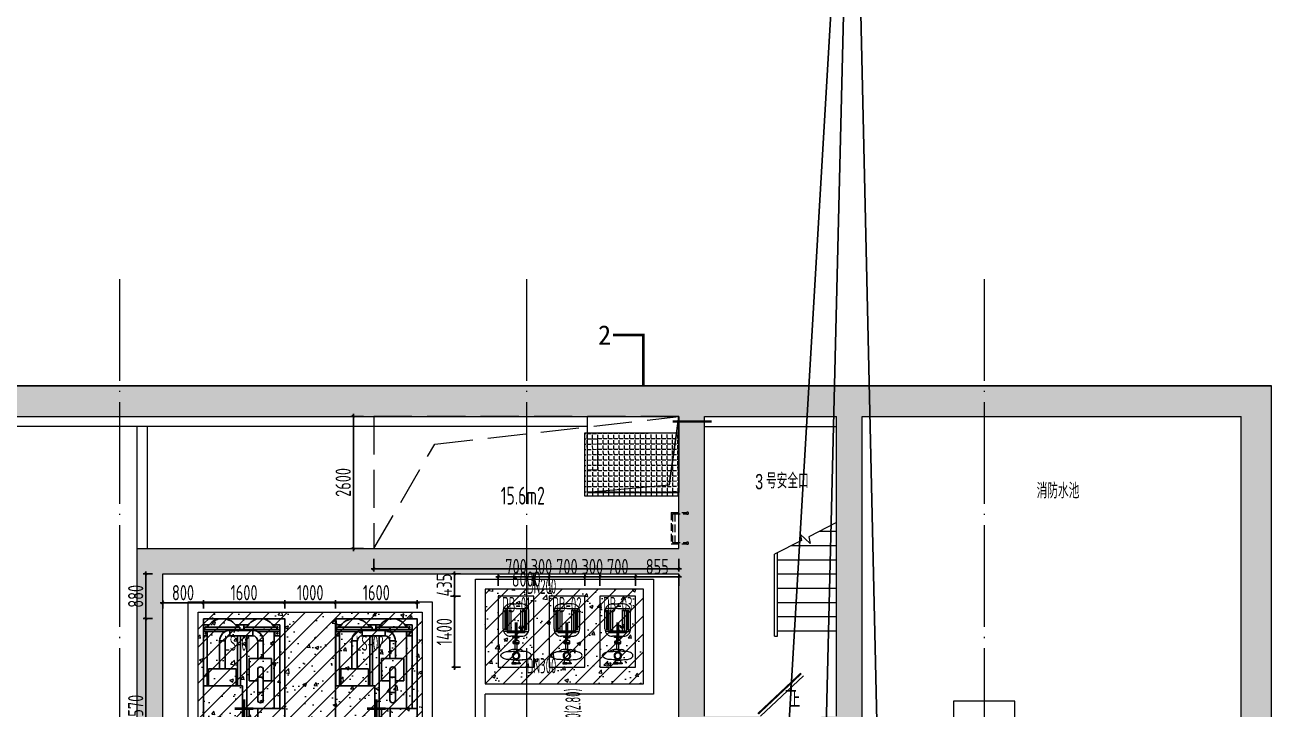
# Model space of a CAD drawing. Extents: x 4 to 13611208, y -605838 to 574722.
# Drawn here: x 13246540 to 13271096, y 217602 to 231060 of the extents above; entities that cross this region are included whole.
import ezdxf
from ezdxf.enums import TextEntityAlignment as Align

# ---------------------------------------------------------------- set-up
doc = ezdxf.new("R2010")
doc.units = 0
doc.header["$LTSCALE"] = 1000
doc.header["$MEASUREMENT"] = 0
for name, pattern in [('DASH', [0.35, 0.25, -0.1]), ('DOTE', [2.42, 2, -0.2, 0.02, -0.2]), ('SLD-实线', [0])]:
    doc.linetypes.add(name, pattern=pattern)
doc.layers.add('0标记', color=1, linetype='Continuous', plot=False)
for name, color, linetype, lineweight in [('1-人防', 7, 'Continuous', 5), ('1-环控专业', 8, 'Continuous', 5), ('1-预埋件', 8, 'Continuous', 5), ('SXT-设备', 1, 'Continuous', 25), ('建筑底图', 8, 'Continuous', 13)]:
    doc.layers.add(name, color=color, linetype=linetype, lineweight=lineweight)
for name, color, linetype in [('DIM_SYMB', 3, 'Continuous'), ('PUB_TEXT', 8, 'Continuous'), ('SDF-标注', 7, 'Continuous'), ('SXT-标注', 7, 'Continuous')]:
    doc.layers.add(name, color=color, linetype=linetype)
doc.styles.add('67', font='gbenor.shx', dxfattribs={"width": 0.7, "bigfont": 'hztxt.shx'})
doc.styles.add('C', font='HZTXT_E', dxfattribs={"width": 0.7, "bigfont": 'HZTXT'})
doc.styles.add('du', font='gbenor.shx', dxfattribs={"width": 0.8, "bigfont": 'hztxt.shx'})
doc.styles.add('宋体', font='')
doc.styles.get('宋体').set_extended_font_data('SimSun')
doc.dimstyles.new('67', dxfattribs={"dimscale": 100, "dimtxt": 3, "dimasz": 0.5, "dimexe": 0.5, "dimexo": 2, "dimgap": 0.5, "dimtad": 2, "dimdec": 0, "dimrnd": 5, "dimzin": 0, "dimdsep": 46, "dimtxsty": 'du', "dimblk": 'ARCHTICK', "dimcen": 0, "dimdle": 0.5, "dimclrd": 256, "dimclre": 256, "dimclrt": 256, "dimazin": 0, "dimtfac": 1, "dimtdec": 0, "dimtix": 1, "dimtmove": 2, "dimatfit": 3, "dimfxl": 100, "dimtolj": 1, "dimtzin": 0, "dimlwd": -1, "dimlwe": -1, "dimarcsym": 0})

# ---------------------------------------------------------------- blocks, each defined once
blk = doc.blocks.new('爬梯')
at = {"layer": '1-人防', "color": 0, "linetype": 'DASH', "ltscale": 0.3}
for p, q in [((7260667, -1182299), (7260667, -1182147)), ((7260681, -1182287), (7260681, -1182147)), ((7260961, -1182287), (7260961, -1182147)), ((7260975, -1182299), (7260975, -1182147)), ((7260961, -1182264), (7260681, -1182264)), ((7260975, -1182299), (7260667, -1182299)), ((7260961, -1182287), (7260681, -1182287))]:
    blk.add_line(p, q, dxfattribs=at)
at = {"layer": '1-人防', "color": 0, "linetype": 'DASH'}
for centre in [(7260674, -1182139), (7260968, -1182139)]:
    blk.add_circle(centre, 10.5, dxfattribs=at)
blk = doc.blocks.new('_FZH')
blk.add_lwpolyline([(-0.5, -0.5), (0.5, -0.5), (0.5, 0.5), (-0.5, 0.5)], close=True)
blk = doc.blocks.new('_ArchTick')
at = {"color": 0, "linetype": 'ByBlock', "const_width": 0.4}
blk.add_lwpolyline([(-0.5, -0.5), (0.5, 0.5)], dxfattribs=at)
blk = doc.blocks.new('*D359')
at = {"layer": 'SDF-标注', "transparency": 16777216}
for p, q in [((13253197, 223360), (13252946, 223360)), ((13252996, 220710), (13252996, 223410)), ((13253197, 220760), (13252946, 220760))]:
    blk.add_line(p, q, dxfattribs=at)
at = {"layer": 'SDF-标注', "transparency": 16777216, "xscale": 50, "yscale": 50, "zscale": 50}
for p, rotation in [((13252996, 223360), 90), ((13252996, 220760), 270)]:
    blk.add_blockref('_ArchTick', p, dxfattribs=dict(at, rotation=rotation))
at = {"layer": 'SDF-标注', "transparency": 16777216, "insert": (13252796, 222060), "char_height": 300, "attachment_point": 5, "rotation": 90, "style": 'du'}
blk.add_mtext('\\A1;2600', dxfattribs=at)
blk = doc.blocks.new('*D360')
at = {"layer": 'SDF-标注', "transparency": 16777216}
for p, q in [((13253397, 220560), (13253397, 220309)), ((13259397, 220560), (13259397, 220309)), ((13253347, 220359), (13259447, 220359))]:
    blk.add_line(p, q, dxfattribs=at)
at = {"layer": 'SDF-标注', "transparency": 16777216, "xscale": 50, "yscale": 50, "zscale": 50, "rotation": 180}
blk.add_blockref('_ArchTick', (13253397, 220359), dxfattribs=at)
at = {"layer": 'SDF-标注', "transparency": 16777216, "xscale": 50, "yscale": 50, "zscale": 50}
blk.add_blockref('_ArchTick', (13259397, 220359), dxfattribs=at)
at = {"layer": 'SDF-标注', "transparency": 16777216, "insert": (13256397, 220159), "char_height": 300, "attachment_point": 5, "style": 'du'}
blk.add_mtext('\\A1;6000', dxfattribs=at)
blk = doc.blocks.new('埋件')
at = {"layer": '1-预埋件', "const_width": 50}
for points in [[(-159, 0), (159, 0)], [(0, -159), (0, 159)]]:
    blk.add_lwpolyline(points, dxfattribs=at)
blk = doc.blocks.new('冷水机组')
at = {"linetype": 'SLD-实线', "lineweight": 30}
for p, q in [((0, 0), (0, -90)), ((100, 0), (0, 0)), ((109, 0), (100, 0)), ((100, -11), (100, 0)), ((690, 0), (631, 0)), ((690, 0), (690, -50)), ((790, 0), (690, 0)), ((881, 0), (790, 0)), ((790, -90), (790, 0)), ((1400, 0), (1359, 0)), ((1400, 0), (1400, -50)), ((1500, 0), (1400, 0)), ((1500, -90), (1500, 0)), ((0, -90), (0, -130)), ((5, -90), (0, -90)), ((0, -130), (0, -220)), ((5, -130), (0, -130)), ((0, -1200), (0, -220)), ((0, -220), (73, -220)), ((740, -90), (5, -90)), ((5, -90), (5, -130)), ((433, -130), (5, -130)), ((23, -50), (23, -90)), ((717, -50), (23, -50)), ((73, -130), (73, -1200)), ((970, -110), (520, -110)), ((520, -110), (520, -219)), ((520, -219), (970, -219)), ((667, -1200), (667, -219)), ((690, -219), (690, -220)), ((690, -220), (790, -220)), ((717, -90), (717, -50)), ((725, -1200), (725, -220)), ((1500, -90), (740, -90)), ((740, -90), (740, -110)), ((790, -220), (790, -219)), ((801, -50), (801, -90)), ((801, -50), (1120, -50)), ((851, -219), (851, -3070)), ((970, -110), (970, -219)), ((1500, -130), (1057, -130)), ((1120, -50), (1439, -50)), ((1389, -1650), (1389, -130)), ((1400, -150), (1389, -150)), ((1400, -130), (1400, -220)), ((1400, -220), (1500, -220)), ((1439, -90), (1439, -50)), ((1500, -90), (1500, -130)), ((1500, -220), (1500, -130)), ((1500, -1650), (1500, -220)), ((316, -315), (316, -865)), ((316, -315), (424, -315)), ((424, -865), (424, -315)), ((1066, -315), (1066, -662)), ((1175, -315), (1066, -315)), ((1175, -662), (1175, -315)), ((1339, -662), (901, -662)), ((901, -662), (901, -1100)), ((1339, -1100), (1339, -662)), ((98, -865), (98, -1100)), ((98, -865), (642, -865)), ((642, -1100), (642, -865)), ((1066, -881), (1066, -1031)), ((1175, -1031), (1175, -881)), ((-2, -1200), (-2, -2000)), ((767, -1200), (-2, -1200)), ((98, -1100), (98, -1200)), ((642, -1100), (642, -1200)), ((767, -2000), (767, -1200)), ((901, -1100), (1066, -1100)), ((1066, -1031), (1066, -1331)), ((1175, -1031), (1066, -1031)), ((1175, -1331), (1175, -1031)), ((1175, -1100), (1339, -1100)), ((1066, -1331), (1066, -1481)), ((1175, -1331), (1066, -1331)), ((1175, -1481), (1175, -1331)), ((901, -1650), (901, -2970)), ((1070, -1650), (901, -1650)), ((1070, -1650), (1070, -2250)), ((1600, -1650), (1070, -1650)), ((1600, -2970), (1600, -1650)), ((-2, -2000), (767, -2000)), ((0, -2980), (0, -2000)), ((73, -2000), (73, -3070)), ((98, -2000), (98, -2100)), ((98, -2100), (98, -2335)), ((642, -2000), (642, -2100)), ((642, -2335), (642, -2100)), ((667, -3070), (667, -2000)), ((725, -2980), (725, -2000)), ((98, -2335), (642, -2335)), ((316, -2335), (316, -2685)), ((424, -2685), (424, -2335)), ((1070, -2250), (1370, -2250)), ((1370, -2250), (1370, -2970)), ((316, -2685), (316, -2835)), ((424, -2685), (316, -2685)), ((424, -2835), (424, -2685)), ((0, -2980), (0, -3070)), ((73, -2980), (0, -2980)), ((0, -3110), (0, -3070)), ((5, -3070), (0, -3070)), ((5, -3110), (0, -3110)), ((0, -3110), (0, -3200)), ((5, -3110), (5, -3070)), ((740, -3070), (5, -3070)), ((740, -3110), (5, -3110)), ((23, -3110), (23, -3150)), ((717, -3150), (23, -3150)), ((100, -3200), (100, -3189)), ((690, -3050), (667, -3050)), ((690, -2980), (690, -3070)), ((790, -2980), (690, -2980)), ((690, -3150), (690, -3200)), ((717, -3150), (717, -3110)), ((1500, -3070), (740, -3070)), ((740, -3110), (740, -3070)), ((1500, -3110), (740, -3110)), ((790, -3070), (790, -2980)), ((851, -3050), (790, -3050)), ((790, -3200), (790, -3110)), ((801, -3110), (801, -3150)), ((801, -3150), (1120, -3150)), ((901, -2970), (1370, -2970)), ((1120, -3150), (1439, -3150)), ((1370, -2970), (1600, -2970)), ((1389, -3070), (1389, -2970)), ((1400, -3050), (1389, -3050)), ((1500, -2980), (1400, -2980)), ((1400, -2980), (1400, -3070)), ((1400, -3150), (1400, -3200)), ((1439, -3150), (1439, -3110)), ((1500, -2980), (1500, -2970)), ((1500, -3070), (1500, -2980)), ((1500, -3110), (1500, -3070)), ((1500, -3200), (1500, -3110)), ((0, -3200), (100, -3200)), ((100, -3200), (109, -3200)), ((228, -3426), (228, -3448)), ((513, -3426), (228, -3426)), ((291, -3243), (291, -3380)), ((292, -3380), (291, -3381)), ((450, -3380), (291, -3380)), ((291, -3381), (291, -3396)), ((450, -3381), (291, -3381)), ((450, -3396), (291, -3396)), ((291, -3406), (291, -3426)), ((450, -3406), (291, -3406)), ((293, -3396), (293, -3406)), ((447, -3406), (447, -3396)), ((450, -3381), (448, -3380)), ((450, -3380), (450, -3243)), ((450, -3396), (450, -3381)), ((450, -3426), (450, -3406)), ((513, -3448), (513, -3426)), ((631, -3200), (690, -3200)), ((690, -3200), (790, -3200)), ((790, -3200), (881, -3200)), ((978, -3426), (978, -3448)), ((1263, -3426), (978, -3426)), ((1041, -3246), (1041, -3380)), ((1042, -3380), (1041, -3381)), ((1041, -3380), (1200, -3380)), ((1041, -3381), (1041, -3396)), ((1200, -3381), (1041, -3381)), ((1200, -3396), (1041, -3396)), ((1041, -3406), (1041, -3426)), ((1200, -3406), (1041, -3406)), ((1043, -3396), (1043, -3406)), ((1197, -3406), (1197, -3396)), ((1200, -3381), (1198, -3380)), ((1200, -3380), (1200, -3246)), ((1200, -3396), (1200, -3381)), ((1200, -3426), (1200, -3406)), ((1263, -3448), (1263, -3426)), ((1400, -3200), (1500, -3200)), ((513, -3448), (228, -3448)), ((265, -3448), (265, -3450)), ((265, -3450), (476, -3450)), ((476, -3450), (476, -3448)), ((1263, -3448), (978, -3448)), ((1015, -3448), (1015, -3450)), ((1015, -3450), (1226, -3450)), ((1226, -3450), (1226, -3448))]:
    blk.add_line(p, q, dxfattribs=at)
blk.add_lwpolyline([(-2, 120), (1598, 120), (1598, -3450), (-2, -3450)], close=True, dxfattribs=at)
for centre in [(50, -170), (1450, -170), (50, -3030), (1450, -3030)]:
    blk.add_circle(centre, 11.5, dxfattribs=at)
for centre, radius, start, end in [((370, -224), 344, 30.4272, 149.5728), ((1120, -178), 298, 25.4167, 154.5833), ((50, -50), 11.5, 0, 180), ((520, -315), 204, 90, 180), ((520, -315), 95.5, 90, 180), ((970, -315), 204, 0, 90), ((970, -315), 95.5, 0, 90), ((1450, -50), 11.5, 0, 180), ((1450, -50), 11.5, 196.9574, 0), ((1120, -881), 54.5, 0, 180), ((1120, -1481), 54.5, 180, 0), ((370, -2835), 54.5, 180, 0), ((50, -3150), 11.5, 180, 0), ((370, -2976), 344, 210.4272, 256.6552), ((370, -2976), 344, 283.3448, 329.5728), ((1120, -3022), 298, 205.4167, 254.5181), ((1120, -3022), 298, 285.4819, 334.5833), ((1450, -3150), 11.5, 0, 163.0426), ((1450, -3150), 11.5, 180, 0)]:
    blk.add_arc(centre, radius, start, end, dxfattribs=at)
for points, knots in [([(449, -3243), (449, -3242), (450, -3240), (449, -3236), (448, -3230), (446, -3224), (443, -3218), (440, -3212), (435, -3206), (431, -3201), (426, -3196), (421, -3192), (416, -3188), (411, -3185), (406, -3182), (401, -3180), (396, -3178), (391, -3176), (386, -3175), (381, -3174), (376, -3174), (371, -3173), (366, -3173), (361, -3174), (357, -3174), (352, -3175), (347, -3177), (343, -3178), (338, -3180), (333, -3182), (328, -3185), (323, -3188), (318, -3192), (313, -3197), (308, -3202), (303, -3207), (300, -3213), (296, -3219), (294, -3224), (292, -3230), (291, -3236), (290, -3240), (291, -3242), (291, -3243)], [0, 0, 0, 0, 0.003468, 0.035547, 0.067627, 0.103006, 0.138385, 0.174761, 0.211134, 0.239326, 0.267515, 0.296419, 0.325316, 0.34603, 0.36674, 0.387965, 0.409187, 0.426167, 0.443147, 0.460596, 0.478043, 0.495043, 0.512043, 0.529602, 0.547163, 0.563252, 0.579342, 0.595798, 0.612254, 0.635444, 0.658638, 0.682486, 0.706337, 0.7375, 0.768669, 0.800717, 0.832768, 0.864645, 0.896524, 0.929111, 0.961697, 0.997931, 1, 1, 1, 1]), ([(1199, -3246), (1199, -3245), (1199, -3241), (1199, -3236), (1197, -3229), (1195, -3222), (1191, -3216), (1187, -3209), (1183, -3203), (1178, -3197), (1173, -3192), (1167, -3187), (1162, -3183), (1158, -3180), (1153, -3178), (1148, -3175), (1143, -3173), (1139, -3172), (1134, -3171), (1130, -3170), (1125, -3169), (1120, -3169), (1115, -3169), (1109, -3170), (1102, -3171), (1095, -3174), (1089, -3177), (1084, -3179), (1079, -3183), (1074, -3186), (1068, -3191), (1063, -3196), (1058, -3202), (1054, -3208), (1050, -3214), (1047, -3220), (1044, -3226), (1042, -3232), (1041, -3239), (1040, -3244), (1041, -3246), (1041, -3246)], [0, 0, 0, 0, 0.0224561, 0.053662, 0.0889748, 0.1242888, 0.1605087, 0.1967265, 0.2273294, 0.25793, 0.2893056, 0.3206739, 0.3410281, 0.3613798, 0.3821831, 0.4029813, 0.4188262, 0.4346687, 0.4509294, 0.4671878, 0.483062, 0.4989359, 0.5153952, 0.5318564, 0.560246, 0.5892982, 0.6103234, 0.6313533, 0.6529651, 0.6745806, 0.7049784, 0.7353839, 0.7666278, 0.7978749, 0.8293758, 0.8608786, 0.8930267, 0.9251749, 0.9624241, 0.9996711, 1, 1, 1, 1])]:
    blk.add_open_spline(points, degree=3, knots=knots, dxfattribs=at)
blk = doc.blocks.new('水泵(平面)')
at = {"layer": '1-环控专业', "color": 1}
for p, q in [((-119, 1907), (0, 1907)), ((-119, 1875), (-119, 1907)), ((0, 1875), (-119, 1875)), ((-67, 1798), (-88, 1870)), ((119, 1907), (0, 1907)), ((0, 1875), (119, 1875)), ((67, 1798), (88, 1870)), ((119, 1875), (119, 1907)), ((-175, 1532), (-222, 1559)), ((0, 1506), (-104, 1506)), ((-28, 1506), (-28, 1341)), ((0, 1506), (104, 1506)), ((28, 1506), (28, 1341)), ((175, 1532), (222, 1559)), ((0, 1131), (-151, 1131)), ((-88, 1162), (-88, 1131)), ((0, 1162), (-88, 1162)), ((-85, 1325), (-85, 1278)), ((0, 1302), (-85, 1302)), ((0, 1341), (-69, 1341)), ((-69, 1262), (0, 1262)), ((-28, 1262), (-28, 1162)), ((0, 1341), (69, 1341)), ((0, 1302), (85, 1302)), ((69, 1262), (0, 1262)), ((0, 1162), (88, 1162)), ((0, 1131), (151, 1131)), ((28, 1262), (28, 1162)), ((85, 1325), (85, 1278)), ((88, 1162), (88, 1131)), ((-361, 920), (-361, 433)), ((0, 1000), (-346, 1000)), ((-305, 959), (-305, 389)), ((-273, 959), (-273, 389)), ((-242, 959), (-242, 389)), ((-191, 959), (-191, 389)), ((-135, 959), (-135, 389)), ((0, 1000), (346, 1000)), ((135, 959), (135, 389)), ((191, 959), (191, 389)), ((242, 959), (242, 389)), ((273, 959), (273, 389)), ((305, 959), (305, 389)), ((361, 920), (361, 433)), ((0, 352), (-345, 352)), ((0, 352), (345, 352)), ((-151, 222), (0, 222)), ((151, 222), (0, 222))]:
    blk.add_line(p, q, dxfattribs=at)
blk.add_lwpolyline([(500, 2), (500, 2002), (-500, 2002), (-500, 2)], close=True, dxfattribs=at)
for points in [[(0, 1799, 0.035221), (-174, 1786, 0.049032), (-301, 1776, 0.091036), (-406, 1717, 0.222036), (-427, 1671, 0.222036), (-406, 1624, 0.091036), (-301, 1565, 0.049153), (-174, 1560, 0.035221), (0, 1548, 0.035221)], [(0, 1799, -0.035221), (174, 1786, -0.049032), (301, 1776, -0.091036), (406, 1717, -0.222036), (427, 1671, -0.222036), (406, 1624, -0.091036), (301, 1565, -0.049153), (174, 1560, -0.035221), (0, 1548, -0.035221)]]:
    blk.add_lwpolyline(points, format="xyb", dxfattribs=at)
for centre, radius, start, end in [((-1, 1677), 105, 89.408, 270.592), ((-1, 1677), 79.6, 89.2198, 270.7802), ((1, 1677), 105, 269.408, 90.592), ((1, 1677), 79.6, 269.2198, 90.7802), ((-104, 1611), 105, 228.2291, 270), ((104, 1611), 105, 270, 311.7709), ((-151, 920), 211, 90, 180), ((-69, 1325), 15.8, 90, 180), ((-69, 1278), 15.8, 180, 270), ((69, 1325), 15.8, 0, 90), ((69, 1278), 15.8, 270, 0), ((151, 920), 211, 0, 90), ((-151, 433), 211, 180, 270), ((151, 433), 211, 270, 0)]:
    blk.add_arc(centre, radius, start, end, dxfattribs=at)
blk = doc.blocks.new('*D1838')
at = {"layer": 'SXT-标注', "transparency": 16777216}
for p, q in [((13249997, 219691), (13251697, 219691)), ((13250047, 219580), (13250047, 219741)), ((13251647, 219580), (13251647, 219741))]:
    blk.add_line(p, q, dxfattribs=at)
at = {"layer": 'SXT-标注', "transparency": 16777216, "xscale": 50, "yscale": 50, "zscale": 50, "rotation": 180}
blk.add_blockref('_ArchTick', (13250047, 219691), dxfattribs=at)
at = {"layer": 'SXT-标注', "transparency": 16777216, "xscale": 50, "yscale": 50, "zscale": 50}
blk.add_blockref('_ArchTick', (13251647, 219691), dxfattribs=at)
at = {"layer": 'SXT-标注', "transparency": 16777216, "insert": (13250847, 219891), "char_height": 300, "attachment_point": 5, "style": 'du'}
blk.add_mtext('\\A1;1600', dxfattribs=at)
blk = doc.blocks.new('*D1839')
at = {"layer": 'SXT-标注', "transparency": 16777216}
for p, q in [((13251597, 219691), (13252697, 219691)), ((13251647, 219580), (13251647, 219741)), ((13252647, 219580), (13252647, 219741))]:
    blk.add_line(p, q, dxfattribs=at)
at = {"layer": 'SXT-标注', "transparency": 16777216, "xscale": 50, "yscale": 50, "zscale": 50, "rotation": 180}
blk.add_blockref('_ArchTick', (13251647, 219691), dxfattribs=at)
at = {"layer": 'SXT-标注', "transparency": 16777216, "xscale": 50, "yscale": 50, "zscale": 50}
blk.add_blockref('_ArchTick', (13252647, 219691), dxfattribs=at)
at = {"layer": 'SXT-标注', "transparency": 16777216, "insert": (13252147, 219891), "char_height": 300, "attachment_point": 5, "style": 'du'}
blk.add_mtext('\\A1;1000', dxfattribs=at)
blk = doc.blocks.new('*D1840')
at = {"layer": 'SXT-标注', "transparency": 16777216}
for p, q in [((13252597, 219691), (13254297, 219691)), ((13252647, 219580), (13252647, 219741)), ((13254247, 219580), (13254247, 219741))]:
    blk.add_line(p, q, dxfattribs=at)
at = {"layer": 'SXT-标注', "transparency": 16777216, "xscale": 50, "yscale": 50, "zscale": 50, "rotation": 180}
blk.add_blockref('_ArchTick', (13252647, 219691), dxfattribs=at)
at = {"layer": 'SXT-标注', "transparency": 16777216, "xscale": 50, "yscale": 50, "zscale": 50}
blk.add_blockref('_ArchTick', (13254247, 219691), dxfattribs=at)
at = {"layer": 'SXT-标注', "transparency": 16777216, "insert": (13253447, 219891), "char_height": 300, "attachment_point": 5, "style": 'du'}
blk.add_mtext('\\A1;1600', dxfattribs=at)
blk = doc.blocks.new('*D1835')
at = {"layer": 'SXT-标注', "transparency": 16777216}
for p, q in [((13248916, 220310), (13248916, 219330)), ((13249049, 220260), (13248866, 220260)), ((13249049, 219380), (13248866, 219380))]:
    blk.add_line(p, q, dxfattribs=at)
at = {"layer": 'SXT-标注', "transparency": 16777216, "xscale": 50, "yscale": 50, "zscale": 50}
for p, rotation in [((13248916, 220260), 90), ((13248916, 219380), 270)]:
    blk.add_blockref('_ArchTick', p, dxfattribs=dict(at, rotation=rotation))
at = {"layer": 'SXT-标注', "transparency": 16777216, "insert": (13248716, 219820), "char_height": 300, "attachment_point": 5, "rotation": 90, "style": 'du'}
blk.add_mtext('\\A1;880', dxfattribs=at)
blk = doc.blocks.new('*D1836')
at = {"layer": 'SXT-标注', "transparency": 16777216}
for p, q in [((13249049, 219380), (13248866, 219380)), ((13248916, 219430), (13248916, 215760)), ((13249049, 215810), (13248866, 215810))]:
    blk.add_line(p, q, dxfattribs=at)
at = {"layer": 'SXT-标注', "transparency": 16777216, "xscale": 50, "yscale": 50, "zscale": 50}
for p, rotation in [((13248916, 219380), 90), ((13248916, 215810), 270)]:
    blk.add_blockref('_ArchTick', p, dxfattribs=dict(at, rotation=rotation))
at = {"layer": 'SXT-标注', "transparency": 16777216, "insert": (13248716, 217595), "char_height": 300, "attachment_point": 5, "rotation": 90, "style": 'du'}
blk.add_mtext('\\A1;3570', dxfattribs=at)
blk = doc.blocks.new('*D1837')
at = {"layer": 'SXT-标注', "transparency": 16777216}
for p, q in [((13250097, 219691), (13249197, 219691)), ((13249247, 219580), (13249247, 219741)), ((13250047, 219580), (13250047, 219741))]:
    blk.add_line(p, q, dxfattribs=at)
at = {"layer": 'SXT-标注', "transparency": 16777216, "xscale": 50, "yscale": 50, "zscale": 50, "rotation": 180}
blk.add_blockref('_ArchTick', (13249247, 219691), dxfattribs=at)
at = {"layer": 'SXT-标注', "transparency": 16777216, "xscale": 50, "yscale": 50, "zscale": 50}
blk.add_blockref('_ArchTick', (13250047, 219691), dxfattribs=at)
at = {"layer": 'SXT-标注', "transparency": 16777216, "insert": (13249647, 219891), "char_height": 300, "attachment_point": 5, "style": 'du'}
blk.add_mtext('\\A1;800', dxfattribs=at)
blk = doc.blocks.new('*D1841')
at = {"layer": 'SXT-标注', "transparency": 16777216}
for p, q in [((13255794, 220205), (13256594, 220205)), ((13255844, 220023), (13255844, 220255)), ((13256544, 220023), (13256544, 220255))]:
    blk.add_line(p, q, dxfattribs=at)
at = {"layer": 'SXT-标注', "transparency": 16777216, "xscale": 50, "yscale": 50, "zscale": 50, "rotation": 180}
blk.add_blockref('_ArchTick', (13255844, 220205), dxfattribs=at)
at = {"layer": 'SXT-标注', "transparency": 16777216, "xscale": 50, "yscale": 50, "zscale": 50}
blk.add_blockref('_ArchTick', (13256544, 220205), dxfattribs=at)
at = {"layer": 'SXT-标注', "transparency": 16777216, "insert": (13256194, 220405), "char_height": 300, "attachment_point": 5, "style": 'du'}
blk.add_mtext('\\A1;700', dxfattribs=at)
blk = doc.blocks.new('*D1842')
at = {"layer": 'SXT-标注', "transparency": 16777216}
for p, q in [((13256544, 220205), (13256494, 220205)), ((13256544, 220023), (13256544, 220255)), ((13256544, 220205), (13256844, 220205)), ((13256844, 220023), (13256844, 220255)), ((13256844, 220205), (13256894, 220205))]:
    blk.add_line(p, q, dxfattribs=at)
at = {"layer": 'SXT-标注', "transparency": 16777216, "xscale": 50, "yscale": 50, "zscale": 50}
blk.add_blockref('_ArchTick', (13256544, 220205), dxfattribs=at)
at = {"layer": 'SXT-标注', "transparency": 16777216, "xscale": 50, "yscale": 50, "zscale": 50, "rotation": 180}
blk.add_blockref('_ArchTick', (13256844, 220205), dxfattribs=at)
at = {"layer": 'SXT-标注', "transparency": 16777216, "insert": (13256694, 220405), "char_height": 300, "attachment_point": 5, "style": 'du'}
blk.add_mtext('\\A1;300', dxfattribs=at)
blk = doc.blocks.new('*D1843')
at = {"layer": 'SXT-标注', "transparency": 16777216}
for p, q in [((13256794, 220205), (13257594, 220205)), ((13256844, 220023), (13256844, 220255)), ((13257544, 220023), (13257544, 220255))]:
    blk.add_line(p, q, dxfattribs=at)
at = {"layer": 'SXT-标注', "transparency": 16777216, "xscale": 50, "yscale": 50, "zscale": 50, "rotation": 180}
blk.add_blockref('_ArchTick', (13256844, 220205), dxfattribs=at)
at = {"layer": 'SXT-标注', "transparency": 16777216, "xscale": 50, "yscale": 50, "zscale": 50}
blk.add_blockref('_ArchTick', (13257544, 220205), dxfattribs=at)
at = {"layer": 'SXT-标注', "transparency": 16777216, "insert": (13257194, 220405), "char_height": 300, "attachment_point": 5, "style": 'du'}
blk.add_mtext('\\A1;700', dxfattribs=at)
blk = doc.blocks.new('*D1844')
at = {"layer": 'SXT-标注', "transparency": 16777216}
for p, q in [((13257544, 220205), (13257494, 220205)), ((13257544, 220023), (13257544, 220255)), ((13257544, 220205), (13257844, 220205)), ((13257844, 220023), (13257844, 220255)), ((13257844, 220205), (13257894, 220205))]:
    blk.add_line(p, q, dxfattribs=at)
at = {"layer": 'SXT-标注', "transparency": 16777216, "xscale": 50, "yscale": 50, "zscale": 50}
blk.add_blockref('_ArchTick', (13257544, 220205), dxfattribs=at)
at = {"layer": 'SXT-标注', "transparency": 16777216, "xscale": 50, "yscale": 50, "zscale": 50, "rotation": 180}
blk.add_blockref('_ArchTick', (13257844, 220205), dxfattribs=at)
at = {"layer": 'SXT-标注', "transparency": 16777216, "insert": (13257694, 220405), "char_height": 300, "attachment_point": 5, "style": 'du'}
blk.add_mtext('\\A1;300', dxfattribs=at)
blk = doc.blocks.new('*D1845')
at = {"layer": 'SXT-标注', "transparency": 16777216}
for p, q in [((13257794, 220205), (13258594, 220205)), ((13257844, 220023), (13257844, 220255)), ((13258544, 220023), (13258544, 220255))]:
    blk.add_line(p, q, dxfattribs=at)
at = {"layer": 'SXT-标注', "transparency": 16777216, "xscale": 50, "yscale": 50, "zscale": 50, "rotation": 180}
blk.add_blockref('_ArchTick', (13257844, 220205), dxfattribs=at)
at = {"layer": 'SXT-标注', "transparency": 16777216, "xscale": 50, "yscale": 50, "zscale": 50}
blk.add_blockref('_ArchTick', (13258544, 220205), dxfattribs=at)
at = {"layer": 'SXT-标注', "transparency": 16777216, "insert": (13258194, 220405), "char_height": 300, "attachment_point": 5, "style": 'du'}
blk.add_mtext('\\A1;700', dxfattribs=at)
blk = doc.blocks.new('*D1846')
at = {"layer": 'SXT-标注', "transparency": 16777216}
for p, q in [((13258494, 220205), (13259447, 220205)), ((13258544, 220023), (13258544, 220255)), ((13259397, 220023), (13259397, 220255))]:
    blk.add_line(p, q, dxfattribs=at)
at = {"layer": 'SXT-标注', "transparency": 16777216, "xscale": 50, "yscale": 50, "zscale": 50, "rotation": 180}
blk.add_blockref('_ArchTick', (13258544, 220205), dxfattribs=at)
at = {"layer": 'SXT-标注', "transparency": 16777216, "xscale": 50, "yscale": 50, "zscale": 50}
blk.add_blockref('_ArchTick', (13259397, 220205), dxfattribs=at)
at = {"layer": 'SXT-标注', "transparency": 16777216, "insert": (13258971, 220405), "char_height": 300, "attachment_point": 5, "style": 'du'}
blk.add_mtext('\\A1;855', dxfattribs=at)
blk = doc.blocks.new('*D1847')
at = {"layer": 'SXT-标注', "transparency": 16777216}
for p, q in [((13254983, 220260), (13254983, 220310)), ((13255104, 220260), (13254933, 220260)), ((13254983, 219823), (13254983, 220260)), ((13255104, 219823), (13254933, 219823)), ((13254983, 219823), (13254983, 219773))]:
    blk.add_line(p, q, dxfattribs=at)
at = {"layer": 'SXT-标注', "transparency": 16777216, "xscale": 50, "yscale": 50, "zscale": 50}
for p, rotation in [((13254983, 220260), 270), ((13254983, 219823), 90)]:
    blk.add_blockref('_ArchTick', p, dxfattribs=dict(at, rotation=rotation))
at = {"layer": 'SXT-标注', "transparency": 16777216, "insert": (13254783, 220041), "char_height": 300, "attachment_point": 5, "rotation": 90, "style": 'du'}
blk.add_mtext('\\A1;435', dxfattribs=at)
blk = doc.blocks.new('*D1848')
at = {"layer": 'SXT-标注', "transparency": 16777216}
for p, q in [((13254904, 219823), (13254933, 219823)), ((13254983, 219873), (13254983, 218373)), ((13255104, 218423), (13254933, 218423))]:
    blk.add_line(p, q, dxfattribs=at)
at = {"layer": 'SXT-标注', "transparency": 16777216, "xscale": 50, "yscale": 50, "zscale": 50}
for p, rotation in [((13254983, 219823), 90), ((13254983, 218423), 270)]:
    blk.add_blockref('_ArchTick', p, dxfattribs=dict(at, rotation=rotation))
at = {"layer": 'SXT-标注', "transparency": 16777216, "insert": (13254783, 219123), "char_height": 300, "attachment_point": 5, "rotation": 90, "style": 'du'}
blk.add_mtext('\\A1;1400', dxfattribs=at)

msp = doc.modelspace()

# ---------------------------------------------------------------- hatches: boundary and pattern name
at = {"layer": '建筑底图'}
h = msp.add_hatch(dxfattribs=at)
h.set_pattern_fill('钢筋混凝土,_O', color=8, scale=100)
h.set_pattern_definition([(45, (-59395.76, -568125), (-176.7766953, 176.7766953), []), (50, (-59395.76, -568125), (717.260183, -62.752135), [75, -825]), (355, (-59395.76, -568125), (-138.751334, 752.192134), [60, -660]), (100.4514, (-59336, -568130.2), (578.50938, 689.439542), [63.74019, -701.142112]), (46.1842, (-59395.8, -567925), (1067.24105, -165.519014), [112.5, -1237.5]), (96.6356, (-59306.8, -567938.8), (934.662706, 974.11787), [95.61029, -1051.713]), (351.1842, (-59395.8, -567925), (934.661945, 974.1186), [90, -990]), (21, (-59295.76, -567975), (596.907052, -402.61889), [75, -825]), (326, (-59295.76, -567975), (243.31533, 725.150045), [60, -660]), (71.4514, (-59246, -568008.55), (840.22263, 322.530497), [63.74019, -701.142112]), (37.5, (-59395.76, -568125), (12.1598553, 332.893854), [0, -652, 0, -670, 0, -662.5]), (7.5, (-59395.76, -568125), (263.069537, 394.411712), [0, -382, 0, -637, 0, -252.5]), (327.5, (-59618.76, -568125), (533.822436, -22.554872), [0, -250, 0, -780, 0, -1035]), (317.5, (-59718.76, -568125), (583.18617, 100.104982), [0, -325, 0, -518, 0, -735])])
h.paths.add_polyline_path([(13237197.4, 223959.5), (13237197.4, 205909.5), (13237797.4, 205909.5), (13237797.4, 211909.5), (13238547.4, 211909.5), (13238547.4, 212409.5), (13237797.4, 212409.5), (13237797.4, 215409.5), (13238547.4, 215409.5), (13238547.4, 215909.5), (13237797.4, 215909.5), (13237797.4, 223359.5), (13243297.4, 223359.5), (13243297.4, 215909.5), (13242547.4, 215909.5), (13242547.4, 215409.5), (13243297.4, 215409.5), (13243297.4, 212409.5), (13242547.4, 212409.5), (13242547.4, 211909.5), (13243297.4, 211909.5), (13243297.4, 205909.5), (13243797.4, 205909.5), (13243797.4, 210028.5), (13243797.4, 215409.5), (13244497.4, 215409.5), (13244497.4, 215909.5), (13243797.4, 215909.5), (13243797.4, 223359.5), (13259397.4, 223359.5), (13259397.4, 220759.5), (13248747.4, 220759.5), (13248747.4, 215909.5), (13247497.4, 215909.5), (13247497.4, 215409.5), (13248747.4, 215409.5), (13248747.4, 212709.5), (13248747.4, 210019.5), (13249247.4, 210019.5), (13249247.4, 210028.5), (13249247.4, 212709.5), (13249247.4, 220259.5), (13259397.4, 220259.5), (13259397.4, 216959.5), (13260997.4, 216959.5), (13260997.4, 217459.5), (13259897.4, 217459.5), (13259897.4, 223359.5), (13262497.4, 223359.5), (13262497.4, 217459.5), (13262197.4, 217459.5), (13262197.4, 216959.5), (13262497.4, 216959.5), (13262497.4, 215159.5), (13270447.4, 215159.5), (13270447.4, 205909.5), (13271047.4, 205909.5), (13271047.4, 210028.5), (13271047.4, 223959.5)])
h.paths.add_polyline_path([(13262997.4, 223359.5), (13270447.4, 223359.5), (13270447.4, 215559.5), (13262997.4, 215559.5)], flags=16)
h = msp.add_hatch(dxfattribs=at)
h.set_pattern_fill('ANGLE', color=8, scale=30, angle=449.79873, style=0)
h.set_pattern_definition([(90.20137, (13280037.03, 574940.73), (104.774353, 0.36824), [76.2, -28.575]), (0.20137, (13280037.03, 574940.73), (0.36824, -104.774353), [76.2, -28.575])])
h.paths.add_polyline_path([(13257537.4, 221799.5), (13259397.4, 221799.5), (13259397.4, 223029.5), (13257537.4, 223029.5)])
h = msp.add_hatch(dxfattribs=at)
h.set_pattern_fill('钢筋混凝土', color=8, scale=100, style=0)
h.set_pattern_definition([(45, (1401173.03, -62396.77), (-176.7766953, 176.7766953), []), (50, (1401173.03, -62396.8), (717.260183, -62.752135), [75, -825]), (355, (1401173, -62396.8), (-138.751334, 752.192134), [60, -660]), (100.4514, (1401232.8, -62402), (578.50938, 689.439542), [63.74019, -701.14211]), (46.1842, (1401173, -62196.8), (1067.24105, -165.519014), [112.5, -1237.5]), (96.6356, (1401262, -62210.6), (934.66271, 974.11787), [95.61029, -1051.713]), (351.1842, (1401173, -62196.8), (934.66195, 974.1186), [90, -990]), (21, (1401273.03, -62246.8), (596.907052, -402.61889), [75, -825]), (326, (1401273, -62246.8), (243.31533, 725.150045), [60, -660]), (71.4514, (1401322.8, -62280.3), (840.22263, 322.530497), [63.74019, -701.14211]), (37.5, (1401173.03, -62396.77), (12.1598553, 332.893854), [0, -652, 0, -670, 0, -662.5]), (7.5, (1401173.03, -62396.77), (263.069537, 394.411712), [0, -382, 0, -637, 0, -252.5]), (327.5, (1400950.03, -62396.77), (533.822436, -22.554872), [0, -250, 0, -780, 0, -1035]), (317.5, (1400850.03, -62396.77), (583.18617, 100.104982), [0, -325, 0, -518, 0, -735])])
h.paths.add_polyline_path([(13254347.4, 219509.5), (13249947.4, 219509.5), (13249947.4, 215709.5), (13254347.4, 215709.5)])
h.paths.add_polyline_path([(13258697.4, 219959.5), (13255587.4, 219959.5), (13255587.4, 218094.9), (13258697.4, 218094.9)])
h.paths.add_polyline_path([(13256922.4, 216259.5), (13255872.4, 216259.5), (13255872.4, 214109.5), (13256922.4, 214109.5)])
h.paths.add_polyline_path([(13257197.4, 213409.5), (13255597.4, 213409.5), (13255597.4, 212109.5), (13257197.4, 212109.5)])
h.paths.add_polyline_path([(13259922.4, 215509.5), (13257966.4, 215509.5), (13257966.4, 212199.5), (13259922.4, 212199.5)])

# ---------------------------------------------------------------- linework, layer by layer
at = {"layer": '0标记'}
for points in [[(13260275.3, 195415.6), (13262812.1, 238538.4)], [(13263991.4, 186314.9), (13262812.1, 238538.4), (13261754.1, 195134.6)]]:
    msp.add_lwpolyline(points, dxfattribs=at)
at = {"layer": 'DIM_SYMB', "const_width": 50}
msp.add_lwpolyline([(13258697.4, 223959.5), (13258697.4, 224959.5), (13258097.4, 224959.5)], dxfattribs=at)
at = {"layer": '建筑底图', "color": 8, "linetype": 'DOTE'}
for p, q in [((13248397.4, 226059.5), (13248397.4, 202646.5)), ((13256397.4, 226059.5), (13256397.4, 202646.5)), ((13265397.4, 226059.5), (13265397.4, 202646.5))]:
    msp.add_line(p, q, dxfattribs=at)
at = {"layer": '建筑底图', "color": 8}
for p, q in [((13237197.4, 223959.5), (13271047.4, 223959.5)), ((13271047.4, 205909.5), (13271047.4, 223959.5)), ((13243797.4, 223359.5), (13259397.4, 223359.5)), ((13259204.9, 222008), (13259397.4, 223359.5)), ((13259397.4, 220759.5), (13259397.4, 223359.5)), ((13259897.4, 217459.5), (13259897.4, 223359.5)), ((13259897.4, 223359.5), (13262497.4, 223359.5)), ((13262497.4, 217459.5), (13262497.4, 223359.5)), ((13262997.4, 215559.5), (13262997.4, 223359.5)), ((13262997.4, 223359.5), (13270447.4, 223359.5)), ((13270447.4, 215559.5), (13270447.4, 223359.5)), ((13257597.4, 223159.5), (13243797.4, 223159.5)), ((13248747.4, 220759.5), (13248747.4, 223159.5)), ((13248947.4, 220759.5), (13248947.4, 223159.5)), ((13257597.4, 223159.5), (13254097.4, 223159.5)), ((13259897.4, 223159.5), (13262497.4, 223159.5)), ((13262497.4, 221270.6), (13261947.2, 220991.2)), ((13262497.4, 219139.5), (13262497.4, 221270.6)), ((13261975.1, 220859.1), (13261778.6, 221042.8)), ((13261778.6, 221042.8), (13261804.8, 220918.8)), ((13262160.5, 221099.5), (13262497.4, 221099.5)), ((13261804.8, 220918.8), (13261272.4, 220648.4)), ((13261609.2, 220819.5), (13262497.4, 220819.5)), ((13261947.2, 220991.2), (13261975.1, 220859.1)), ((13248747.4, 215909.5), (13248747.4, 220759.5)), ((13248747.4, 220759.5), (13259397.4, 220759.5)), ((13261272.4, 219139.5), (13261272.4, 220648.4)), ((13261272.4, 219034.5), (13261272.4, 220648.4)), ((13261332.4, 219034.5), (13261332.4, 220678.9)), ((13261332.4, 220539.5), (13262497.4, 220539.5)), ((13249247.4, 212709.5), (13249247.4, 220259.5)), ((13249247.4, 220259.5), (13259397.4, 220259.5)), ((13255397.4, 220159.5), (13258897.4, 220159.5)), ((13255397.4, 215709.5), (13255397.4, 220159.5)), ((13258897.4, 220159.5), (13258897.4, 217894.9)), ((13259397.4, 216959.5), (13259397.4, 220259.5)), ((13261332.4, 220259.5), (13262497.4, 220259.5)), ((13255587.4, 219959.5), (13255587.4, 218094.9)), ((13258697.4, 219959.5), (13255587.4, 219959.5)), ((13258697.4, 218094.9), (13258697.4, 219959.5)), ((13261332.4, 219979.5), (13262497.4, 219979.5)), ((13261332.4, 219699.5), (13262497.4, 219699.5)), ((13261332.4, 219419.5), (13262497.4, 219419.5)), ((13261332.4, 219139.5), (13262497.4, 219139.5)), ((13261272.4, 219034.5), (13261332.4, 219034.5)), ((13255587.4, 218094.9), (13258697.4, 218094.9)), ((13261845.9, 218258), (13260997.4, 217459.5)), ((13258897.4, 217894.9), (13255587.4, 217894.9)), ((13255587.4, 217194.2), (13255587.4, 217894.9))]:
    msp.add_line(p, q, dxfattribs=at)
for points in [[(13421797.4, 205259.5), (13333997.4, 205259.5), (13333997.4, 208709.5), (13334747.4, 208709.5), (13334747.4, 214309.5), (13333997.4, 214309.5), (13333997.4, 224709.5), (13294898.3, 224709.5), (13294898.3, 217009.5), (13299947.4, 217009.5), (13299947.4, 207109.5), (13319627.4, 207109.5), (13319627.4, 205259.5), (13311597.4, 205259.5), (13311597.4, 205909.5), (13271047.4, 205909.5), (13271047.4, 223959.5), (13237197.4, 223959.5), (13237197.4, 205909.5), (13207597.4, 205909.5), (13207597.4, 207459.5), (13192397.4, 207459.5), (13192397.4, 223759.5), (13165097.4, 223759.5)], [(13257537.4, 221799.5), (13259397.4, 221799.5), (13259397.4, 223029.5), (13257537.4, 223029.5), (13257537.4, 221799.5)], [(13255397.4, 211909.5), (13255397.4, 215509.5), (13249747.4, 215509.5), (13249747.4, 219709.5), (13254547.4, 219709.5), (13254547.4, 215709.5)]]:
    msp.add_lwpolyline(points, dxfattribs=at)
at = {"layer": '建筑底图', "color": 8, "linetype": 'DASH', "ltscale": 3}
msp.add_lwpolyline([(13253397.4, 220759.5), (13254596.2, 222814), (13259397.4, 223359.5)], dxfattribs=at)
msp.add_lwpolyline([(13253397.4, 220759.5), (13259397.4, 220759.5), (13259397.4, 223359.5), (13253397.4, 223359.5)], close=True, dxfattribs=at)
at = {"layer": '建筑底图', "color": 8}
for points in [[(13259397.4, 223359.5), (13259204.9, 222008), (13257597.4, 221859.5), (13259397.4, 221859.5)], [(13257597.4, 221859.5), (13257597.4, 223359.5), (13259397.4, 223359.5), (13259397.4, 221859.5)], [(13249947.4, 219509.5), (13254347.4, 219509.5), (13254347.4, 215709.5), (13249947.4, 215709.5)]]:
    msp.add_lwpolyline(points, close=True, dxfattribs=at)
at = {"layer": '建筑底图', "color": 8, "linetype": 'DASH', "lineweight": 15, "ltscale": 0.5, "const_width": 50}
msp.add_lwpolyline([(13259274.7, 223259.5), (13260040.2, 223259.5)], dxfattribs=at)
at = {"layer": '建筑底图', "color": 8}
for points, const_width in [([(13257597.4, 222309.5), (13257797.4, 222309.5), (13257797.4, 222909.5), (13257597.4, 222909.5)], 20), ([(13261799.4, 218304.6), (13260950.8, 217506)], 39.5)]:
    msp.add_lwpolyline(points, dxfattribs=dict(at, const_width=const_width))
at = {"layer": '建筑底图', "color": 8, "linetype": 'DASH', "const_width": 30}
for points in [[(13261597.4, 217859.5), (13261597.4, 218059.5)], [(13261497.4, 217959.5), (13261697.4, 217959.5)]]:
    msp.add_lwpolyline(points, dxfattribs=at)

# ---------------------------------------------------------------- block references
at = {"layer": 'SXT-设备', "color": 8, "xscale": 0.7000000001862645, "yscale": 0.7000000001862645, "rotation": 180}
for p in [(13256194.4, 219824.3), (13257194.4, 219824.3), (13258194.4, 219824.3)]:
    msp.add_blockref('水泵(平面)', p, dxfattribs=at)
at = {"layer": 'SXT-设备'}
for p in [(13250049.4, 219259.5), (13252649.4, 219259.5)]:
    msp.add_blockref('冷水机组', p, dxfattribs=at)
at = {"layer": '建筑底图', "xscale": -2, "yscale": 2, "zscale": 2, "rotation": 269.9947443501376}
msp.add_blockref('爬梯', (15622511, -14300699.5, 0), dxfattribs=at)
at = {"layer": '建筑底图', "color": 8, "xscale": -1.151999999899417, "yscale": 1.151999999899431, "zscale": 1.151999999899417}
for p in [(13256194.4, 219122.9), (13257194.4, 219122.9), (13258194.4, 219122.9), (13250845.7, 217609.5), (13253445.7, 217609.5)]:
    msp.add_blockref('埋件', p, dxfattribs=at)
at = {"layer": '建筑底图', "color": 8, "xscale": 700, "yscale": 1200, "zscale": 1200, "rotation": 270}
msp.add_blockref('_FZH', (13265397.4, 217409.5), dxfattribs=at)

# ---------------------------------------------------------------- texts
at = {"layer": 'PUB_TEXT', "color": 0, "style": '宋体'}
msp.add_text('2', height=379.7, dxfattribs=at).set_placement((13257805.6, 224771.1))
at = {"layer": 'SDF-标注', "style": '67', "width": 0.75}
msp.add_text('15.6m2', height=350, dxfattribs=at).set_placement((13255894.6, 221624.2, 0))
at = {"layer": 'SXT-标注', "style": '67', "width": 0.6}
for s, p in [('DN200', (13256695.2, 220018.3)), ('DB-01', (13256194.1, 219656.7)), ('DB-02', (13257194.1, 219656.7)), ('DB-03', (13258194.1, 219656.7)), ('LS-01', (13250716.7, 218898.2)), ('LS-02', (13253316.7, 218898.2)), ('DN300', (13256695.2, 218453.7))]:
    msp.add_text(s, height=300, dxfattribs=at).set_placement(p, align=Align.MIDDLE_CENTER)
msp.add_text('LD2 DN150(2.80)', height=300, rotation=90, dxfattribs=at).set_placement((13257312.6, 217261.3, 2500), align=Align.MIDDLE_CENTER)
at = {"layer": '建筑底图', "color": 8, "style": 'C', "width": 0.7}
for s, p in [('号安全口', (13261109.4, 221941.3, 0)), ('3', (13260895.6, 221925.9, 0)), ('消防水池', (13266428.9, 221746.6, 0))]:
    msp.add_text(s, height=300, dxfattribs=at).set_placement(p)
at = {"layer": '建筑底图', "style": 'C', "width": 0.7}
msp.add_text('上', height=300, dxfattribs=at).set_placement((13261572.1, 217634.5))

# ---------------------------------------------------------------- dimensions: what is measured, and where the dimension line sits
at = {"layer": 'SDF-标注'}
dim = msp.add_linear_dim(base=(13252996.3, 223359.5), p1=(13253397.4, 220759.5), p2=(13253397.4, 223359.5), angle=90, dimstyle='67', dxfattribs=at)
dim.commit()
dim.dimension.update_dxf_attribs({"geometry": '*D359', "text_midpoint": (13252796.3, 222059.5)})
dim = msp.add_linear_dim(base=(13259397.4, 220358.9), p1=(13253397.4, 220759.5), p2=(13259397.4, 220759.5), dimstyle='67', dxfattribs=at)
dim.commit()
dim.dimension.update_dxf_attribs({"geometry": '*D360', "text_midpoint": (13256397.4, 220158.9)})
at = {"layer": 'SXT-标注'}
for base, p1, p2, picture, middle in [((13256544.4, 220205.2), (13255844.4, 219822.9), (13256544.4, 219822.9), '*D1841', (13256194.4, 220405.2)), ((13256844.4, 220205.2), (13256544.4, 219822.9), (13256844.4, 219822.9), '*D1842', (13256694.4, 220405.2)), ((13257544.4, 220205.2), (13256844.4, 219822.9), (13257544.4, 219822.9), '*D1843', (13257194.4, 220405.2)), ((13257844.4, 220205.2), (13257544.4, 219822.9), (13257844.4, 219822.9), '*D1844', (13257694.4, 220405.2)), ((13258544.4, 220205.2), (13257844.4, 219822.9), (13258544.4, 219822.9), '*D1845', (13258194.4, 220405.2)), ((13259397.4, 220205.2), (13258544.4, 219822.9), (13259397.4, 219822.9), '*D1846', (13258970.9, 220405.2)), ((13249247.4, 219690.8), (13250047.4, 219379.5), (13249247.4, 219379.5), '*D1837', (13249647.4, 219890.8)), ((13251647.4, 219690.8), (13250047.4, 219379.5), (13251647.4, 219379.5), '*D1838', (13250847.4, 219890.8)), ((13252647.4, 219690.8), (13251647.4, 219379.5), (13252647.4, 219379.5), '*D1839', (13252147.4, 219890.8)), ((13254247.4, 219690.8), (13252647.4, 219379.5), (13254247.4, 219379.5), '*D1840', (13253447.4, 219890.8))]:
    dim = msp.add_linear_dim(base=base, p1=p1, p2=p2, dimstyle='67', dxfattribs=at)
    dim.commit()
    dim.dimension.update_dxf_attribs({"geometry": picture, "text_midpoint": middle})
for base, p1, p2, picture, middle in [((13248916.3, 219379.5), (13249249.4, 220259.5), (13249249.4, 219379.5), '*D1835', (13248716.3, 219819.5)), ((13254983.1, 220259.5), (13255303.9, 219822.9), (13255303.9, 220259.5), '*D1847', (13254783.1, 220041.2)), ((13254983.1, 218422.9), (13255103.9, 219822.9), (13255303.9, 218422.9), '*D1848', (13254783.1, 219122.9)), ((13248916.3, 215809.5), (13249249.4, 219379.5), (13249249.4, 215809.5), '*D1836', (13248716.3, 217594.5))]:
    dim = msp.add_linear_dim(base=base, p1=p1, p2=p2, angle=90, dimstyle='67', dxfattribs=at)
    dim.commit()
    dim.dimension.update_dxf_attribs({"geometry": picture, "text_midpoint": middle})

doc.saveas('drawing.dxf')
